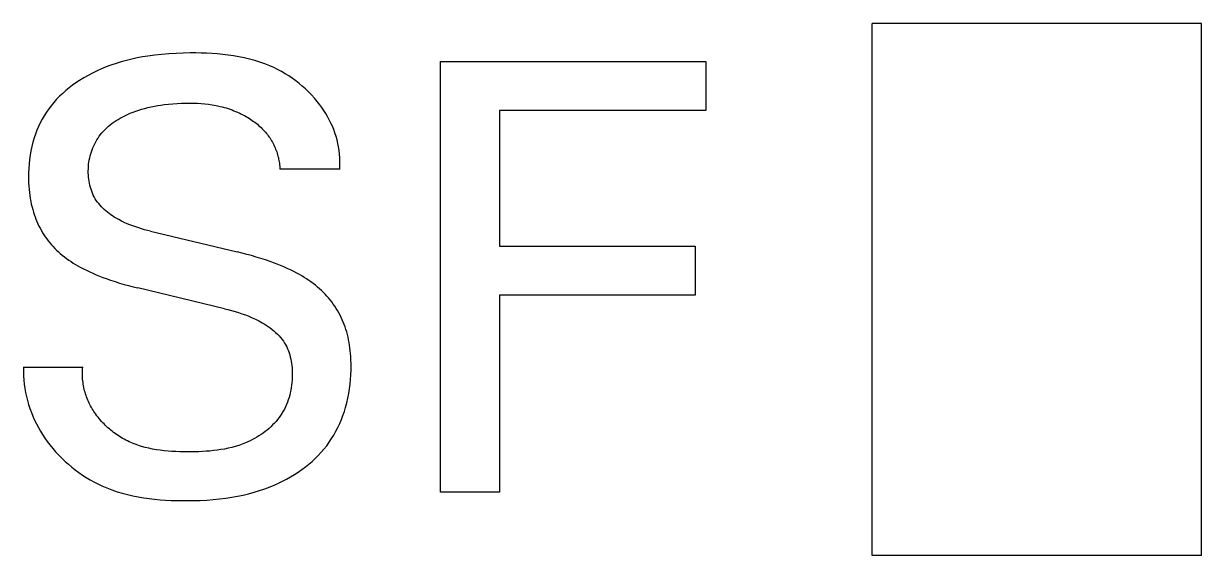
# Model space of a CAD drawing. Extents: x 10 to 952, y 6 to 232.
# Drawn here: x 781.263 to 784.661, y 197.059 to 198.593 of the extents above; entities that cross this region are included whole.
import ezdxf

# ---------------------------------------------------------------- set-up
doc = ezdxf.new("R2010")
doc.units = 0
doc.header["$LTSCALE"] = 5
doc.header["$MEASUREMENT"] = 0
doc.layers.get('0').update_dxf_attribs({"linetype": 'CONTINUOUS'})

msp = doc.modelspace()

# ---------------------------------------------------------------- linework, layer by layer
at = {"color": 7, "linetype": 'Continuous'}
for p, q in [((783.7111, 197.0589), (783.7111, 198.5933)), ((784.661, 198.5933), (783.7111, 198.5933)), ((784.661, 197.0589), (784.661, 198.5933)), ((781.7234, 198.508), (781.7029, 198.5073)), ((781.744, 198.5084), (781.7234, 198.508)), ((781.7597, 198.5084), (781.744, 198.5084)), ((781.7753, 198.5081), (781.7597, 198.5084)), ((781.7911, 198.5076), (781.7753, 198.5081)), ((781.8068, 198.5069), (781.7911, 198.5076)), ((781.53, 198.4782), (781.5151, 198.4731)), ((781.545, 198.4828), (781.53, 198.4782)), ((781.5601, 198.487), (781.545, 198.4828)), ((781.5754, 198.4907), (781.5601, 198.487)), ((781.5907, 198.4941), (781.5754, 198.4907)), ((781.6061, 198.497), (781.5907, 198.4941)), ((781.6216, 198.4996), (781.6061, 198.497)), ((781.6418, 198.5023), (781.6216, 198.4996)), ((781.6621, 198.5045), (781.6418, 198.5023)), ((781.6825, 198.5062), (781.6621, 198.5045)), ((781.7029, 198.5073), (781.6825, 198.5062)), ((781.8224, 198.5058), (781.8068, 198.5069)), ((781.8381, 198.5044), (781.8224, 198.5058)), ((781.8536, 198.5025), (781.8381, 198.5044)), ((781.8691, 198.5003), (781.8536, 198.5025)), ((781.8845, 198.4977), (781.8691, 198.5003)), ((781.8998, 198.4946), (781.8845, 198.4977)), ((781.9149, 198.491), (781.8998, 198.4946)), ((781.9299, 198.4869), (781.9149, 198.491)), ((781.9448, 198.4822), (781.9299, 198.4869)), ((781.9594, 198.4769), (781.9448, 198.4822)), ((781.9739, 198.4711), (781.9594, 198.4769)), ((782.4659, 197.2415), (782.4659, 198.4837)), ((782.4659, 198.4837), (783.2309, 198.4837)), ((783.2309, 198.4837), (783.2309, 198.3428)), ((781.4493, 198.4438), (781.4367, 198.4367)), ((781.462, 198.4505), (781.4493, 198.4438)), ((781.475, 198.4568), (781.462, 198.4505)), ((781.4882, 198.4627), (781.475, 198.4568)), ((781.5016, 198.4681), (781.4882, 198.4627)), ((781.5151, 198.4731), (781.5016, 198.4681)), ((781.985, 198.4661), (781.9739, 198.4711)), ((781.996, 198.4607), (781.985, 198.4661)), ((782.0068, 198.4549), (781.996, 198.4607)), ((782.0174, 198.4487), (782.0068, 198.4549)), ((782.0279, 198.4422), (782.0174, 198.4487)), ((782.0381, 198.4354), (782.0279, 198.4422)), ((781.3946, 198.4078), (781.3851, 198.4001)), ((781.4043, 198.4153), (781.3946, 198.4078)), ((781.4142, 198.4224), (781.4043, 198.4153)), ((781.4244, 198.4291), (781.4142, 198.4224)), ((781.4367, 198.4367), (781.4244, 198.4291)), ((782.0481, 198.4282), (782.0381, 198.4354)), ((782.0578, 198.4207), (782.0481, 198.4282)), ((782.0673, 198.4128), (782.0578, 198.4207)), ((782.0765, 198.4046), (782.0673, 198.4128)), ((781.3586, 198.3748), (781.3505, 198.3657)), ((781.3671, 198.3835), (781.3586, 198.3748)), ((781.376, 198.392), (781.3671, 198.3835)), ((781.3851, 198.4001), (781.376, 198.392)), ((782.0854, 198.3962), (782.0765, 198.4046)), ((782.094, 198.3874), (782.0854, 198.3962)), ((782.1022, 198.3783), (782.094, 198.3874)), ((782.1101, 198.3689), (782.1022, 198.3783)), ((781.3357, 198.3469), (781.329, 198.3372)), ((781.3427, 198.3562), (781.3357, 198.3469)), ((781.3505, 198.3657), (781.3427, 198.3562)), ((781.5711, 198.3345), (781.5791, 198.3377)), ((781.5791, 198.3377), (781.5871, 198.3407)), ((781.5871, 198.3407), (781.5953, 198.3434)), ((781.5953, 198.3434), (781.6035, 198.346)), ((781.6035, 198.346), (781.6127, 198.3486)), ((781.6127, 198.3486), (781.622, 198.3509)), ((781.622, 198.3509), (781.6313, 198.353)), ((781.6313, 198.353), (781.6406, 198.3549)), ((781.6406, 198.3549), (781.6501, 198.3566)), ((781.6501, 198.3566), (781.6595, 198.3582)), ((781.6595, 198.3582), (781.669, 198.3595)), ((781.669, 198.3595), (781.6814, 198.3609)), ((781.6814, 198.3609), (781.6939, 198.3621)), ((781.6939, 198.3621), (781.7064, 198.363)), ((781.7064, 198.363), (781.7189, 198.3636)), ((781.7189, 198.3636), (781.7314, 198.3639)), ((781.7314, 198.3639), (781.744, 198.364)), ((781.744, 198.364), (781.7546, 198.3638)), ((781.7546, 198.3638), (781.7653, 198.3634)), ((781.7653, 198.3634), (781.7759, 198.3627)), ((781.7759, 198.3627), (781.7865, 198.3618)), ((781.7865, 198.3618), (781.797, 198.3605)), ((781.797, 198.3605), (781.8076, 198.359)), ((781.8076, 198.359), (781.8192, 198.3569)), ((781.8192, 198.3569), (781.8307, 198.3543)), ((781.8307, 198.3543), (781.8364, 198.3529)), ((781.8364, 198.3529), (781.8421, 198.3513)), ((781.8421, 198.3513), (781.8477, 198.3497)), ((781.8477, 198.3497), (781.8534, 198.3479)), ((781.8534, 198.3479), (781.859, 198.346)), ((781.859, 198.346), (781.8645, 198.344)), ((781.8645, 198.344), (781.8697, 198.342)), ((781.8697, 198.342), (781.8749, 198.3399)), ((781.8749, 198.3399), (781.8801, 198.3377)), ((782.1176, 198.3593), (782.1101, 198.3689)), ((782.1237, 198.3509), (782.1176, 198.3593)), ((782.1295, 198.3424), (782.1237, 198.3509)), ((782.135, 198.3336), (782.1295, 198.3424)), ((782.6358, 198.3428), (782.6358, 197.9511)), ((783.2309, 198.3428), (782.6358, 198.3428)), ((781.3114, 198.3067), (781.3064, 198.2961)), ((781.3169, 198.3171), (781.3114, 198.3067)), ((781.3228, 198.3273), (781.3169, 198.3171)), ((781.329, 198.3372), (781.3228, 198.3273)), ((781.5133, 198.3013), (781.5187, 198.3055)), ((781.5187, 198.3055), (781.5243, 198.3094)), ((781.5243, 198.3094), (781.53, 198.3132)), ((781.53, 198.3132), (781.5358, 198.3168)), ((781.5358, 198.3168), (781.5417, 198.3202)), ((781.5417, 198.3202), (781.5477, 198.3235)), ((781.5477, 198.3235), (781.5554, 198.3274)), ((781.5554, 198.3274), (781.5632, 198.3311)), ((781.5632, 198.3311), (781.5711, 198.3345)), ((781.8801, 198.3377), (781.8852, 198.3353)), ((781.8852, 198.3353), (781.8903, 198.3329)), ((781.8903, 198.3329), (781.8953, 198.3303)), ((781.8953, 198.3303), (781.9002, 198.3277)), ((781.9002, 198.3277), (781.9051, 198.3249)), ((781.9051, 198.3249), (781.91, 198.3221)), ((781.91, 198.3221), (781.9148, 198.3191)), ((781.9148, 198.3191), (781.9187, 198.3165)), ((781.9187, 198.3165), (781.9226, 198.3139)), ((781.9226, 198.3139), (781.9264, 198.3112)), ((781.9264, 198.3112), (781.9302, 198.3084)), ((781.9302, 198.3084), (781.9339, 198.3055)), ((781.9339, 198.3055), (781.9375, 198.3026)), ((782.1402, 198.3247), (782.135, 198.3336)), ((782.1451, 198.3156), (782.1402, 198.3247)), ((782.1497, 198.3064), (782.1451, 198.3156)), ((782.1539, 198.297), (782.1497, 198.3064)), ((781.2975, 198.2743), (781.2937, 198.2632)), ((781.3017, 198.2853), (781.2975, 198.2743)), ((781.3064, 198.2961), (781.3017, 198.2853)), ((781.4815, 198.2682), (781.4853, 198.2732)), ((781.4853, 198.2732), (781.4892, 198.2781)), ((781.4892, 198.2781), (781.4934, 198.2829)), ((781.4934, 198.2829), (781.4981, 198.2878)), ((781.4981, 198.2878), (781.503, 198.2925)), ((781.503, 198.2925), (781.5081, 198.297)), ((781.5081, 198.297), (781.5133, 198.3013)), ((781.9375, 198.3026), (781.9411, 198.2996)), ((781.9411, 198.2996), (781.9446, 198.2965)), ((781.9446, 198.2965), (781.9481, 198.2933)), ((781.9481, 198.2933), (781.9514, 198.29)), ((781.9514, 198.29), (781.9547, 198.2867)), ((781.9547, 198.2867), (781.9579, 198.2833)), ((781.9579, 198.2833), (781.9609, 198.2798)), ((781.9609, 198.2798), (781.9637, 198.2764)), ((781.9637, 198.2764), (781.9665, 198.2729)), ((781.9665, 198.2729), (781.9691, 198.2694)), ((782.1578, 198.2874), (782.1539, 198.297)), ((782.1614, 198.2777), (782.1578, 198.2874)), ((782.1645, 198.2678), (782.1614, 198.2777)), ((781.287, 198.2387), (781.2843, 198.2262)), ((781.2901, 198.251), (781.287, 198.2387)), ((781.2937, 198.2632), (781.2901, 198.251)), ((781.4631, 198.2351), (781.4656, 198.2409)), ((781.4656, 198.2409), (781.4684, 198.2465)), ((781.4684, 198.2465), (781.4714, 198.2521)), ((781.4714, 198.2521), (781.4745, 198.2576)), ((781.4745, 198.2576), (781.4779, 198.263)), ((781.4779, 198.263), (781.4815, 198.2682)), ((781.9691, 198.2694), (781.9716, 198.2658)), ((781.9716, 198.2658), (781.9741, 198.2622)), ((781.9741, 198.2622), (781.9764, 198.2585)), ((781.9764, 198.2585), (781.9787, 198.2547)), ((781.9787, 198.2547), (781.9809, 198.2509)), ((781.9809, 198.2509), (781.9829, 198.247)), ((781.9829, 198.247), (781.9849, 198.2431)), ((781.9849, 198.2431), (781.9868, 198.2391)), ((781.9868, 198.2391), (781.9886, 198.2351)), ((782.1674, 198.2577), (782.1645, 198.2678)), ((782.1698, 198.2476), (782.1674, 198.2577)), ((782.1718, 198.2373), (782.1698, 198.2476)), ((782.1735, 198.2269), (782.1718, 198.2373)), ((781.2821, 198.2136), (781.2803, 198.201)), ((781.2843, 198.2262), (781.2821, 198.2136)), ((781.4527, 198.1994), (781.4539, 198.2055)), ((781.4539, 198.2055), (781.4553, 198.2115)), ((781.4553, 198.2115), (781.4569, 198.2175)), ((781.4569, 198.2175), (781.4588, 198.2234)), ((781.4588, 198.2234), (781.4608, 198.2292)), ((781.4608, 198.2292), (781.4631, 198.2351)), ((781.9886, 198.2351), (781.9903, 198.231)), ((781.9903, 198.231), (781.9918, 198.2271)), ((781.9918, 198.2271), (781.9933, 198.223)), ((781.9933, 198.223), (781.9946, 198.219)), ((781.9946, 198.219), (781.9959, 198.2149)), ((781.9959, 198.2149), (781.997, 198.2108)), ((781.997, 198.2108), (781.9981, 198.2067)), ((781.9981, 198.2067), (781.999, 198.2025)), ((781.999, 198.2025), (781.9999, 198.1983)), ((782.1747, 198.2163), (782.1735, 198.2269)), ((782.1755, 198.2056), (782.1747, 198.2163)), ((782.1759, 198.1948), (782.1755, 198.2056)), ((781.2781, 198.1756), (781.2775, 198.1628)), ((781.279, 198.1883), (781.2781, 198.1756)), ((781.2803, 198.201), (781.279, 198.1883)), ((781.4499, 198.1686), (781.45, 198.1748)), ((781.4499, 198.1624), (781.4499, 198.1686)), ((781.45, 198.1748), (781.4504, 198.181)), ((781.4504, 198.181), (781.4509, 198.1872)), ((781.4509, 198.1872), (781.4517, 198.1933)), ((781.4517, 198.1933), (781.4527, 198.1994)), ((781.9999, 198.1983), (782.0006, 198.1941)), ((782.0006, 198.1941), (782.0013, 198.1899)), ((782.0013, 198.1899), (782.0018, 198.1857)), ((782.0018, 198.1857), (782.0023, 198.1814)), ((782.0023, 198.1814), (782.0026, 198.1772)), ((782.0026, 198.1772), (782.0028, 198.1729)), ((782.1754, 198.1729), (782.0028, 198.1729)), ((782.1754, 198.1729), (782.1759, 198.1839)), ((782.1759, 198.1839), (782.1759, 198.1948)), ((781.2775, 198.1628), (781.2774, 198.1501)), ((781.2774, 198.1501), (781.2775, 198.1413)), ((781.2775, 198.1413), (781.2778, 198.1325)), ((781.4502, 198.1564), (781.4499, 198.1624)), ((781.4507, 198.1504), (781.4502, 198.1564)), ((781.4513, 198.1444), (781.4507, 198.1504)), ((781.4522, 198.1384), (781.4513, 198.1444)), ((781.4533, 198.1325), (781.4522, 198.1384)), ((781.2778, 198.1325), (781.2783, 198.1238)), ((781.2783, 198.1238), (781.2789, 198.115)), ((781.2789, 198.115), (781.2798, 198.1063)), ((781.2798, 198.1063), (781.2809, 198.0977)), ((781.4545, 198.1266), (781.4533, 198.1325)), ((781.456, 198.1208), (781.4545, 198.1266)), ((781.4578, 198.1151), (781.456, 198.1208)), ((781.4597, 198.1095), (781.4578, 198.1151)), ((781.4619, 198.104), (781.4597, 198.1095)), ((781.4643, 198.0986), (781.4619, 198.104)), ((781.2809, 198.0977), (781.2822, 198.089)), ((781.2822, 198.089), (781.2838, 198.0804)), ((781.2838, 198.0804), (781.2855, 198.0719)), ((781.2855, 198.0719), (781.2876, 198.0634)), ((781.467, 198.0933), (781.4643, 198.0986)), ((781.4699, 198.0881), (781.467, 198.0933)), ((781.473, 198.0832), (781.4699, 198.0881)), ((781.4764, 198.0784), (781.473, 198.0832)), ((781.4799, 198.0738), (781.4764, 198.0784)), ((781.4837, 198.0693), (781.4799, 198.0738)), ((781.4877, 198.0649), (781.4837, 198.0693)), ((781.2876, 198.0634), (781.2894, 198.0564)), ((781.2894, 198.0564), (781.2915, 198.0494)), ((781.2915, 198.0494), (781.2937, 198.0426)), ((781.2937, 198.0426), (781.2962, 198.0357)), ((781.2962, 198.0357), (781.2987, 198.0289)), ((781.4918, 198.0607), (781.4877, 198.0649)), ((781.4961, 198.0566), (781.4918, 198.0607)), ((781.5006, 198.0527), (781.4961, 198.0566)), ((781.5052, 198.0489), (781.5006, 198.0527)), ((781.5099, 198.0453), (781.5052, 198.0489)), ((781.5147, 198.0418), (781.5099, 198.0453)), ((781.5197, 198.0384), (781.5147, 198.0418)), ((781.5247, 198.0352), (781.5197, 198.0384)), ((781.5298, 198.0321), (781.5247, 198.0352)), ((781.5376, 198.0276), (781.5298, 198.0321)), ((781.2987, 198.0289), (781.3015, 198.0222)), ((781.3015, 198.0222), (781.3045, 198.0156)), ((781.3045, 198.0156), (781.3076, 198.0091)), ((781.3076, 198.0091), (781.3109, 198.0026)), ((781.3109, 198.0026), (781.3144, 197.9963)), ((781.5455, 198.0235), (781.5376, 198.0276)), ((781.5536, 198.0196), (781.5455, 198.0235)), ((781.5617, 198.0159), (781.5536, 198.0196)), ((781.57, 198.0125), (781.5617, 198.0159)), ((781.5783, 198.0093), (781.57, 198.0125)), ((781.5867, 198.0064), (781.5783, 198.0093)), ((781.5952, 198.0036), (781.5867, 198.0064)), ((781.6037, 198.001), (781.5952, 198.0036)), ((781.6123, 197.9986), (781.6037, 198.001)), ((781.6209, 197.9964), (781.6123, 197.9986)), ((781.3144, 197.9963), (781.3181, 197.99)), ((781.3181, 197.99), (781.3219, 197.9839)), ((781.3219, 197.9839), (781.3259, 197.978)), ((781.3259, 197.978), (781.3301, 197.9721)), ((781.3301, 197.9721), (781.3344, 197.9664)), ((781.3344, 197.9664), (781.3389, 197.9608)), ((781.6295, 197.9942), (781.6209, 197.9964)), ((781.6295, 197.9942), (781.8796, 197.9344)), ((781.3389, 197.9608), (781.3435, 197.9553)), ((781.3435, 197.9553), (781.3483, 197.9499)), ((781.3483, 197.9499), (781.3533, 197.9447)), ((781.3533, 197.9447), (781.3584, 197.9397)), ((781.3584, 197.9397), (781.3636, 197.9347)), ((781.3636, 197.9347), (781.369, 197.93)), ((781.369, 197.93), (781.3749, 197.925)), ((781.8933, 197.931), (781.8796, 197.9344)), ((781.907, 197.9275), (781.8933, 197.931)), ((782.6358, 197.9511), (783.2001, 197.9511)), ((783.2001, 197.9511), (783.2001, 197.8102)), ((781.3749, 197.925), (781.381, 197.9201)), ((781.381, 197.9201), (781.3872, 197.9155)), ((781.3872, 197.9155), (781.3935, 197.911)), ((781.3935, 197.911), (781.4, 197.9067)), ((781.4, 197.9067), (781.4065, 197.9025)), ((781.4065, 197.9025), (781.4132, 197.8984)), ((781.4132, 197.8984), (781.4199, 197.8945)), ((781.9206, 197.9237), (781.907, 197.9275)), ((781.9342, 197.9198), (781.9206, 197.9237)), ((781.9477, 197.9157), (781.9342, 197.9198)), ((781.9612, 197.9113), (781.9477, 197.9157)), ((781.9745, 197.9067), (781.9612, 197.9113)), ((781.9844, 197.9031), (781.9745, 197.9067)), ((781.9943, 197.8993), (781.9844, 197.9031)), ((782.0041, 197.8954), (781.9943, 197.8993)), ((781.4199, 197.8945), (781.4267, 197.8907)), ((781.4267, 197.8907), (781.4357, 197.8859)), ((781.4357, 197.8859), (781.4448, 197.8814)), ((781.4448, 197.8814), (781.454, 197.877)), ((781.454, 197.877), (781.4633, 197.8728)), ((781.4633, 197.8728), (781.4727, 197.8687)), ((781.4727, 197.8687), (781.4821, 197.8649)), ((781.4821, 197.8649), (781.4916, 197.8611)), ((782.0138, 197.8913), (782.0041, 197.8954)), ((782.0234, 197.887), (782.0138, 197.8913)), ((782.0329, 197.8825), (782.0234, 197.887)), ((782.0424, 197.8778), (782.0329, 197.8825)), ((782.0517, 197.8729), (782.0424, 197.8778)), ((782.0587, 197.8691), (782.0517, 197.8729)), ((782.0656, 197.8651), (782.0587, 197.8691)), ((782.0724, 197.861), (782.0656, 197.8651)), ((781.4916, 197.8611), (781.5012, 197.8576)), ((781.5012, 197.8576), (781.514, 197.853)), ((781.514, 197.853), (781.527, 197.8487)), ((781.527, 197.8487), (781.54, 197.8447)), ((781.54, 197.8447), (781.553, 197.8408)), ((781.553, 197.8408), (781.5662, 197.8372)), ((781.5662, 197.8372), (781.5793, 197.8337)), ((781.5793, 197.8337), (781.5926, 197.8305)), ((781.8426, 197.7706), (781.5926, 197.8305)), ((782.0791, 197.8567), (782.0724, 197.861)), ((782.0857, 197.8523), (782.0791, 197.8567)), ((782.0923, 197.8478), (782.0857, 197.8523)), ((782.0987, 197.8431), (782.0923, 197.8478)), ((782.1049, 197.8382), (782.0987, 197.8431)), ((782.1111, 197.8331), (782.1049, 197.8382)), ((782.1167, 197.8282), (782.1111, 197.8331)), ((782.1222, 197.8232), (782.1167, 197.8282)), ((782.1276, 197.818), (782.1222, 197.8232)), ((782.1328, 197.8127), (782.1276, 197.818)), ((782.1379, 197.8073), (782.1328, 197.8127)), ((782.1428, 197.8017), (782.1379, 197.8073)), ((782.1475, 197.7959), (782.1428, 197.8017)), ((782.1521, 197.7901), (782.1475, 197.7959)), ((782.6358, 197.8102), (782.6358, 197.2415)), ((783.2001, 197.8102), (782.6358, 197.8102)), ((781.8426, 197.7706), (781.8528, 197.7681)), ((781.8528, 197.7681), (781.863, 197.7654)), ((781.863, 197.7654), (781.8731, 197.7625)), ((781.8731, 197.7625), (781.8832, 197.7595)), ((782.1566, 197.7841), (782.1521, 197.7901)), ((782.1608, 197.7779), (782.1566, 197.7841)), ((782.1649, 197.7717), (782.1608, 197.7779)), ((782.1688, 197.7653), (782.1649, 197.7717)), ((782.1725, 197.7588), (782.1688, 197.7653)), ((781.8832, 197.7595), (781.8932, 197.7561)), ((781.8932, 197.7561), (781.9031, 197.7526)), ((781.9031, 197.7526), (781.913, 197.7487)), ((781.913, 197.7487), (781.9227, 197.7446)), ((781.9227, 197.7446), (781.9323, 197.7402)), ((781.9323, 197.7402), (781.9418, 197.7354)), ((781.9418, 197.7354), (781.9512, 197.7302)), ((781.9512, 197.7302), (781.9571, 197.7267)), ((781.9571, 197.7267), (781.9629, 197.723)), ((782.176, 197.7523), (782.1725, 197.7588)), ((782.1793, 197.7456), (782.176, 197.7523)), ((782.1824, 197.7388), (782.1793, 197.7456)), ((782.1854, 197.7319), (782.1824, 197.7388)), ((782.1881, 197.725), (782.1854, 197.7319)), ((781.9629, 197.723), (781.9687, 197.7192)), ((781.9687, 197.7192), (781.9743, 197.7152)), ((781.9743, 197.7152), (781.9798, 197.711)), ((781.9798, 197.711), (781.9851, 197.7067)), ((781.9851, 197.7067), (781.9903, 197.7022)), ((781.9903, 197.7022), (781.9952, 197.6975)), ((781.9952, 197.6975), (782, 197.6926)), ((782, 197.6926), (782.0045, 197.6875)), ((782.1907, 197.718), (782.1881, 197.725)), ((782.193, 197.7109), (782.1907, 197.718)), ((782.1952, 197.7038), (782.193, 197.7109)), ((782.1972, 197.6966), (782.1952, 197.7038)), ((782.1991, 197.6888), (782.1972, 197.6966)), ((782.0045, 197.6875), (782.0087, 197.6823)), ((782.0087, 197.6823), (782.0127, 197.6769)), ((782.0127, 197.6769), (782.0163, 197.6712)), ((782.0163, 197.6712), (782.0194, 197.6659)), ((782.0194, 197.6659), (782.0222, 197.6604)), ((782.0222, 197.6604), (782.0247, 197.6548)), ((782.2008, 197.6811), (782.1991, 197.6888)), ((782.2023, 197.6732), (782.2008, 197.6811)), ((782.2036, 197.6654), (782.2023, 197.6732)), ((782.2047, 197.6575), (782.2036, 197.6654)), ((782.0247, 197.6548), (782.027, 197.6491)), ((782.027, 197.6491), (782.0291, 197.6433)), ((782.0291, 197.6433), (782.031, 197.6373)), ((782.031, 197.6373), (782.0326, 197.6312)), ((782.0326, 197.6312), (782.034, 197.6251)), ((782.034, 197.6251), (782.0352, 197.6189)), ((782.2056, 197.6496), (782.2047, 197.6575)), ((782.2064, 197.6416), (782.2056, 197.6496)), ((782.207, 197.6337), (782.2064, 197.6416)), ((782.2074, 197.6257), (782.207, 197.6337)), ((782.2079, 197.6078), (782.2074, 197.6257)), ((781.2633, 197.6016), (781.2631, 197.5892)), ((781.2633, 197.6016), (781.4341, 197.6016)), ((781.4331, 197.5866), (781.4333, 197.5916)), ((781.4333, 197.5916), (781.4336, 197.5966)), ((781.4336, 197.5966), (781.4341, 197.6016)), ((782.0352, 197.6189), (782.0362, 197.6127)), ((782.0362, 197.6127), (782.037, 197.6064)), ((782.037, 197.6064), (782.0376, 197.6)), ((782.0376, 197.6), (782.038, 197.5937)), ((782.038, 197.5937), (782.0383, 197.5863)), ((782.2074, 197.5803), (782.2079, 197.594)), ((782.2079, 197.594), (782.2079, 197.6078)), ((781.2631, 197.5892), (781.2634, 197.577)), ((781.2634, 197.577), (781.2641, 197.5648)), ((781.2641, 197.5648), (781.2653, 197.5527)), ((781.433, 197.5817), (781.4331, 197.5866)), ((781.4331, 197.5768), (781.433, 197.5817)), ((781.4332, 197.5719), (781.4331, 197.5768)), ((781.4336, 197.5671), (781.4332, 197.5719)), ((781.434, 197.5623), (781.4336, 197.5671)), ((781.4346, 197.5575), (781.434, 197.5623)), ((781.4352, 197.5527), (781.4346, 197.5575)), ((782.0373, 197.5571), (782.0365, 197.5498)), ((782.0379, 197.5644), (782.0373, 197.5571)), ((782.0383, 197.5717), (782.0379, 197.5644)), ((782.0383, 197.5863), (782.0384, 197.579)), ((782.0384, 197.579), (782.0383, 197.5717)), ((782.2052, 197.553), (782.2065, 197.5666)), ((782.2065, 197.5666), (782.2074, 197.5803)), ((781.2653, 197.5527), (781.2669, 197.5407)), ((781.2669, 197.5407), (781.269, 197.5289)), ((781.269, 197.5289), (781.2715, 197.5171)), ((781.436, 197.548), (781.4352, 197.5527)), ((781.437, 197.5433), (781.436, 197.548)), ((781.438, 197.5387), (781.437, 197.5433)), ((781.4392, 197.534), (781.438, 197.5387)), ((781.4404, 197.5295), (781.4392, 197.534)), ((781.4418, 197.5249), (781.4404, 197.5295)), ((781.4433, 197.5204), (781.4418, 197.5249)), ((782.0326, 197.5283), (782.0308, 197.5213)), ((782.0341, 197.5354), (782.0326, 197.5283)), ((782.0354, 197.5426), (782.0341, 197.5354)), ((782.0365, 197.5498), (782.0354, 197.5426)), ((782.1988, 197.5125), (782.2014, 197.5259)), ((782.2014, 197.5259), (782.2035, 197.5394)), ((782.2035, 197.5394), (782.2052, 197.553)), ((781.2715, 197.5171), (781.2744, 197.5055)), ((781.2744, 197.5055), (781.2778, 197.494)), ((781.2778, 197.494), (781.2815, 197.4826)), ((781.4449, 197.516), (781.4433, 197.5204)), ((781.4466, 197.5116), (781.4449, 197.516)), ((781.4484, 197.5072), (781.4466, 197.5116)), ((781.4503, 197.5029), (781.4484, 197.5072)), ((781.4523, 197.4986), (781.4503, 197.5029)), ((781.4544, 197.4944), (781.4523, 197.4986)), ((781.4565, 197.4902), (781.4544, 197.4944)), ((781.4588, 197.486), (781.4565, 197.4902)), ((782.0215, 197.494), (782.0186, 197.4875)), ((782.0242, 197.5007), (782.0215, 197.494)), ((782.0266, 197.5075), (782.0242, 197.5007)), ((782.0289, 197.5143), (782.0266, 197.5075)), ((782.0308, 197.5213), (782.0289, 197.5143)), ((782.1922, 197.4859), (782.1957, 197.4991)), ((782.1957, 197.4991), (782.1988, 197.5125)), ((781.2815, 197.4826), (781.2856, 197.4714)), ((781.2856, 197.4714), (781.2901, 197.4603)), ((781.2901, 197.4603), (781.295, 197.4494)), ((781.4612, 197.4819), (781.4588, 197.486)), ((781.4637, 197.4779), (781.4612, 197.4819)), ((781.4662, 197.4739), (781.4637, 197.4779)), ((781.4688, 197.47), (781.4662, 197.4739)), ((781.4716, 197.4661), (781.4688, 197.47)), ((781.4747, 197.4619), (781.4716, 197.4661)), ((781.4779, 197.4577), (781.4747, 197.4619)), ((781.4811, 197.4537), (781.4779, 197.4577)), ((782.0004, 197.4568), (781.996, 197.4511)), ((782.0045, 197.4626), (782.0004, 197.4568)), ((782.0084, 197.4686), (782.0045, 197.4626)), ((782.012, 197.4747), (782.0084, 197.4686)), ((782.0154, 197.481), (782.012, 197.4747)), ((782.0186, 197.4875), (782.0154, 197.481)), ((782.1801, 197.4507), (782.1845, 197.4623)), ((782.1845, 197.4623), (782.1886, 197.474)), ((782.1886, 197.474), (782.1922, 197.4859)), ((781.295, 197.4494), (781.3002, 197.4387)), ((781.3002, 197.4387), (781.3058, 197.4281)), ((781.3058, 197.4281), (781.3118, 197.4178)), ((781.4845, 197.4497), (781.4811, 197.4537)), ((781.488, 197.4457), (781.4845, 197.4497)), ((781.4916, 197.4419), (781.488, 197.4457)), ((781.4952, 197.4381), (781.4916, 197.4419)), ((781.4989, 197.4344), (781.4952, 197.4381)), ((781.5027, 197.4308), (781.4989, 197.4344)), ((781.5066, 197.4272), (781.5027, 197.4308)), ((781.5106, 197.4238), (781.5066, 197.4272)), ((781.5146, 197.4204), (781.5106, 197.4238)), ((781.5187, 197.4171), (781.5146, 197.4204)), ((781.9657, 197.4207), (781.96, 197.4162)), ((781.9712, 197.4254), (781.9657, 197.4207)), ((781.9765, 197.4302), (781.9712, 197.4254)), ((781.9817, 197.4352), (781.9765, 197.4302)), ((781.9867, 197.4403), (781.9817, 197.4352)), ((781.9914, 197.4456), (781.9867, 197.4403)), ((781.996, 197.4511), (781.9914, 197.4456)), ((782.1644, 197.4171), (782.17, 197.4281)), ((782.17, 197.4281), (782.1753, 197.4393)), ((782.1753, 197.4393), (782.1801, 197.4507)), ((781.3118, 197.4178), (781.318, 197.4076)), ((781.318, 197.4076), (781.3246, 197.3976)), ((781.3246, 197.3976), (781.3315, 197.3879)), ((781.3315, 197.3879), (781.3392, 197.3776)), ((781.5228, 197.4139), (781.5187, 197.4171)), ((781.5271, 197.4108), (781.5228, 197.4139)), ((781.5313, 197.4078), (781.5271, 197.4108)), ((781.5357, 197.4048), (781.5313, 197.4078)), ((781.5401, 197.402), (781.5357, 197.4048)), ((781.5445, 197.3992), (781.5401, 197.402)), ((781.549, 197.3966), (781.5445, 197.3992)), ((781.5536, 197.394), (781.549, 197.3966)), ((781.5582, 197.3916), (781.5536, 197.394)), ((781.5628, 197.3892), (781.5582, 197.3916)), ((781.5675, 197.387), (781.5628, 197.3892)), ((781.5722, 197.3848), (781.5675, 197.387)), ((781.9104, 197.3868), (781.9038, 197.3839)), ((781.9169, 197.3899), (781.9104, 197.3868)), ((781.9234, 197.3931), (781.9169, 197.3899)), ((781.9297, 197.3965), (781.9234, 197.3931)), ((781.936, 197.4001), (781.9297, 197.3965)), ((781.9422, 197.4039), (781.936, 197.4001)), ((781.9483, 197.4078), (781.9422, 197.4039)), ((781.9542, 197.4119), (781.9483, 197.4078)), ((781.96, 197.4162), (781.9542, 197.4119)), ((782.1449, 197.3855), (782.1518, 197.3958)), ((782.1518, 197.3958), (782.1583, 197.4063)), ((782.1583, 197.4063), (782.1644, 197.4171)), ((781.3392, 197.3776), (781.3473, 197.3676)), ((781.3473, 197.3676), (781.3557, 197.3578)), ((781.3557, 197.3578), (781.3645, 197.3484)), ((781.5773, 197.3826), (781.5722, 197.3848)), ((781.5824, 197.3806), (781.5773, 197.3826)), ((781.5876, 197.3786), (781.5824, 197.3806)), ((781.5928, 197.3768), (781.5876, 197.3786)), ((781.598, 197.375), (781.5928, 197.3768)), ((781.6033, 197.3734), (781.598, 197.375)), ((781.6139, 197.3704), (781.6033, 197.3734)), ((781.6247, 197.3679), (781.6139, 197.3704)), ((781.6355, 197.3656), (781.6247, 197.3679)), ((781.6465, 197.3638), (781.6355, 197.3656)), ((781.6575, 197.3622), (781.6465, 197.3638)), ((781.6686, 197.3609), (781.6575, 197.3622)), ((781.6798, 197.3598), (781.6686, 197.3609)), ((781.691, 197.3591), (781.6798, 197.3598)), ((781.7022, 197.3585), (781.691, 197.3591)), ((781.7135, 197.3581), (781.7022, 197.3585)), ((781.7248, 197.3578), (781.7135, 197.3581)), ((781.7361, 197.3577), (781.7248, 197.3578)), ((781.7469, 197.3578), (781.7361, 197.3577)), ((781.7577, 197.3579), (781.7469, 197.3578)), ((781.7684, 197.3582), (781.7577, 197.3579)), ((781.7792, 197.3586), (781.7684, 197.3582)), ((781.7899, 197.3593), (781.7792, 197.3586)), ((781.8006, 197.3601), (781.7899, 197.3593)), ((781.8112, 197.3612), (781.8006, 197.3601)), ((781.8218, 197.3625), (781.8112, 197.3612)), ((781.8323, 197.3641), (781.8218, 197.3625)), ((781.8428, 197.3659), (781.8323, 197.3641)), ((781.8532, 197.368), (781.8428, 197.3659)), ((781.8635, 197.3705), (781.8532, 197.368)), ((781.8737, 197.3733), (781.8635, 197.3705)), ((781.8838, 197.3765), (781.8737, 197.3733)), ((781.8939, 197.38), (781.8838, 197.3765)), ((781.9038, 197.3839), (781.8939, 197.38)), ((782.1132, 197.3473), (782.1217, 197.3564)), ((782.1217, 197.3564), (782.1298, 197.3658)), ((782.1298, 197.3658), (782.1376, 197.3755)), ((782.1376, 197.3755), (782.1449, 197.3855)), ((781.3645, 197.3484), (781.3735, 197.3392)), ((781.3735, 197.3392), (781.3828, 197.3303)), ((781.3828, 197.3303), (781.3924, 197.3217)), ((781.3924, 197.3217), (781.4022, 197.3134)), ((782.0761, 197.3141), (782.0858, 197.3219)), ((782.0858, 197.3219), (782.0953, 197.3301)), ((782.0953, 197.3301), (782.1044, 197.3385)), ((782.1044, 197.3385), (782.1132, 197.3473)), ((781.4022, 197.3134), (781.4123, 197.3055)), ((781.4123, 197.3055), (781.4227, 197.2979)), ((781.4227, 197.2979), (781.4332, 197.2906)), ((781.4332, 197.2906), (781.444, 197.2837)), ((782.0218, 197.2788), (782.0332, 197.2853)), ((782.0332, 197.2853), (782.0445, 197.292)), ((782.0445, 197.292), (782.0554, 197.2992)), ((782.0554, 197.2992), (782.0662, 197.3067)), ((782.0662, 197.3067), (782.0761, 197.3141)), ((781.444, 197.2837), (781.455, 197.2771)), ((781.455, 197.2771), (781.4662, 197.2709)), ((781.4662, 197.2709), (781.4775, 197.2651)), ((781.4775, 197.2651), (781.4891, 197.2596)), ((781.4891, 197.2596), (781.5035, 197.2535)), ((781.5035, 197.2535), (781.5181, 197.2479)), ((781.9436, 197.2458), (781.9591, 197.251)), ((781.9591, 197.251), (781.9743, 197.2568)), ((781.9743, 197.2568), (781.9865, 197.2618)), ((781.9865, 197.2618), (781.9984, 197.2671)), ((781.9984, 197.2671), (782.0102, 197.2728)), ((782.0102, 197.2728), (782.0218, 197.2788)), ((781.5181, 197.2479), (781.533, 197.2428)), ((781.533, 197.2428), (781.548, 197.2383)), ((781.548, 197.2383), (781.5632, 197.2343)), ((781.5632, 197.2343), (781.5785, 197.2308)), ((781.5785, 197.2308), (781.594, 197.2278)), ((781.594, 197.2278), (781.6096, 197.2251)), ((781.6096, 197.2251), (781.6253, 197.2229)), ((781.6253, 197.2229), (781.641, 197.2211)), ((781.641, 197.2211), (781.6568, 197.2196)), ((781.6568, 197.2196), (781.6726, 197.2185)), ((781.6726, 197.2185), (781.6885, 197.2177)), ((781.6885, 197.2177), (781.7044, 197.2172)), ((781.7044, 197.2172), (781.7202, 197.2169)), ((781.7202, 197.2169), (781.7361, 197.2169)), ((781.7361, 197.2169), (781.7546, 197.2171)), ((781.7546, 197.2171), (781.773, 197.2177)), ((781.773, 197.2177), (781.7914, 197.2187)), ((781.7914, 197.2187), (781.8097, 197.22)), ((781.8097, 197.22), (781.828, 197.2218)), ((781.828, 197.2218), (781.8462, 197.2241)), ((781.8462, 197.2241), (781.8643, 197.2269)), ((781.8643, 197.2269), (781.8803, 197.2297)), ((781.8803, 197.2297), (781.8963, 197.2331)), ((781.8963, 197.2331), (781.9122, 197.2368)), ((781.9122, 197.2368), (781.928, 197.2411)), ((781.928, 197.2411), (781.9436, 197.2458)), ((782.6358, 197.2415), (782.4659, 197.2415)), ((784.661, 197.0589), (783.7111, 197.0589))]:
    msp.add_line(p, q, dxfattribs=at)

doc.saveas('drawing.dxf')
